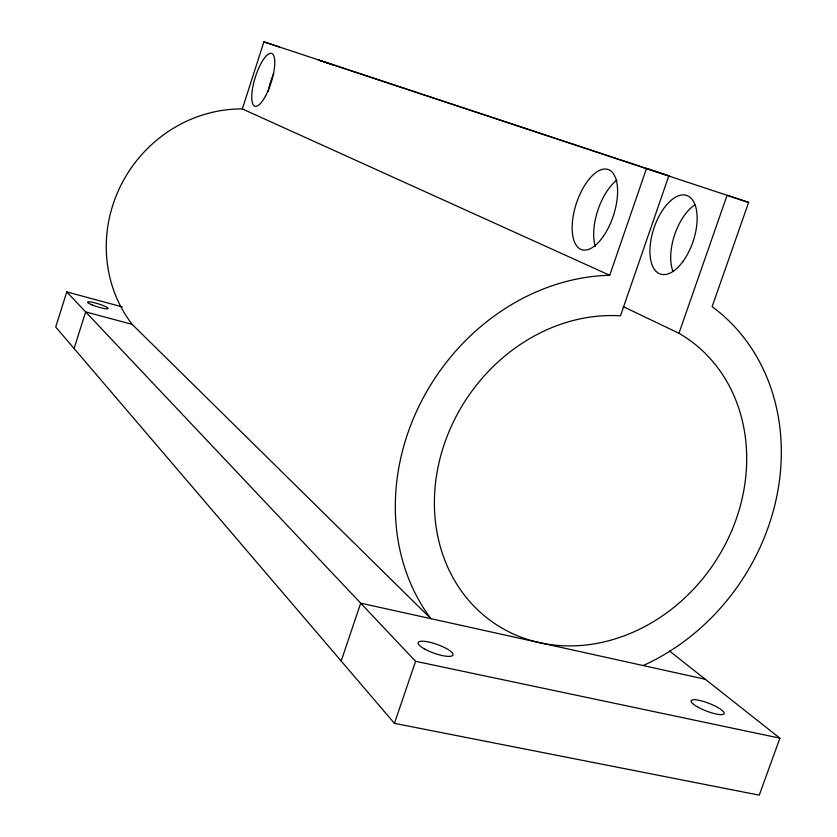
<?xml version="1.0" encoding="UTF-8"?>
<svg xmlns="http://www.w3.org/2000/svg" width="837" height="837" viewBox="0 0 837 837"><rect width="100%" height="100%" fill="white"/><g stroke="black" fill="none" stroke-linecap="round" stroke-linejoin="round"><path stroke-width="1.26" d="M122.307 306.897L66.772 291.914L55.702 327.016L394.447 723.356L759.264 795.15L779.896 738.171L669.401 650.945M74.074 348.516L85.667 311.929L132.131 324.327L430.909 618.679A212.535 183.711 -56.4 0 1 422.015 400.18A212.535 183.711 -56.4 0 1 609.734 275.279L646.509 168.415L668.826 175.854L620.479 315.831A172.004 148.63 -56.4 0 0 437.332 534.069A172.004 148.63 -56.4 0 0 676.38 605.329A172.004 148.63 -56.4 0 0 678.953 333.262L727.102 195.262L748.623 202.428L712.13 306.656A212.535 183.711 -56.4 0 1 777.322 493.642A212.535 183.711 -56.4 0 1 643.151 665.551M132.131 324.327A133.543 126.617 -55.3 0 1 121.47 184.203A133.543 126.617 -55.3 0 1 242.332 108.925L263.906 41.85L668.826 175.854M341.193 661.052L360.684 603.163L705.288 679.267M394.447 723.356L415.581 661.314L66.772 291.914M415.581 661.314L779.896 738.171M748.623 202.428L318.761 60.107L333.534 65.024M263.906 41.85L279.024 46.882M242.332 108.925L609.734 275.279M623.167 306.583L678.953 333.262M268.133 91.254A27.579 8.527 -72.5 0 1 273.72 73.541M595.337 246.549A41.996 19.826 -71.7 0 1 616.879 180.133M673.011 271.491A41.264 20.998 -71.5 0 1 694.856 204.919M92.206 304.95A10.745 1.548 17.3 0 0 108.088 308.508A10.745 1.548 17.3 0 0 93.2 302.45A10.745 1.548 17.3 0 0 92.206 304.95M265.455 96.182A27.663 8.349 -72.5 0 0 271.952 53.558A27.663 8.349 -72.5 0 0 252.366 89.643A27.663 8.349 -72.5 0 0 265.455 96.182M603.341 236.337A42.195 19.492 -71.8 0 0 608.907 169.806A42.195 19.492 -71.8 0 0 572.372 222.569A42.195 19.492 -71.8 0 0 603.341 236.337M682.992 261.416A41.463 20.684 -71.5 0 0 687.501 195.743A41.463 20.684 -71.5 0 0 650.056 247.061A41.463 20.684 -71.5 0 0 682.992 261.416M697.315 706.784A17.734 4.049 21.3 0 0 724.005 713.815A17.734 4.049 21.3 0 0 701.469 700.904A17.734 4.049 21.3 0 0 697.315 706.784M424.254 648.811A18.466 4.656 19.6 0 0 452.744 655.35A18.466 4.656 19.6 0 0 429.695 642.22A18.466 4.656 19.6 0 0 424.254 648.811"/></g></svg>
